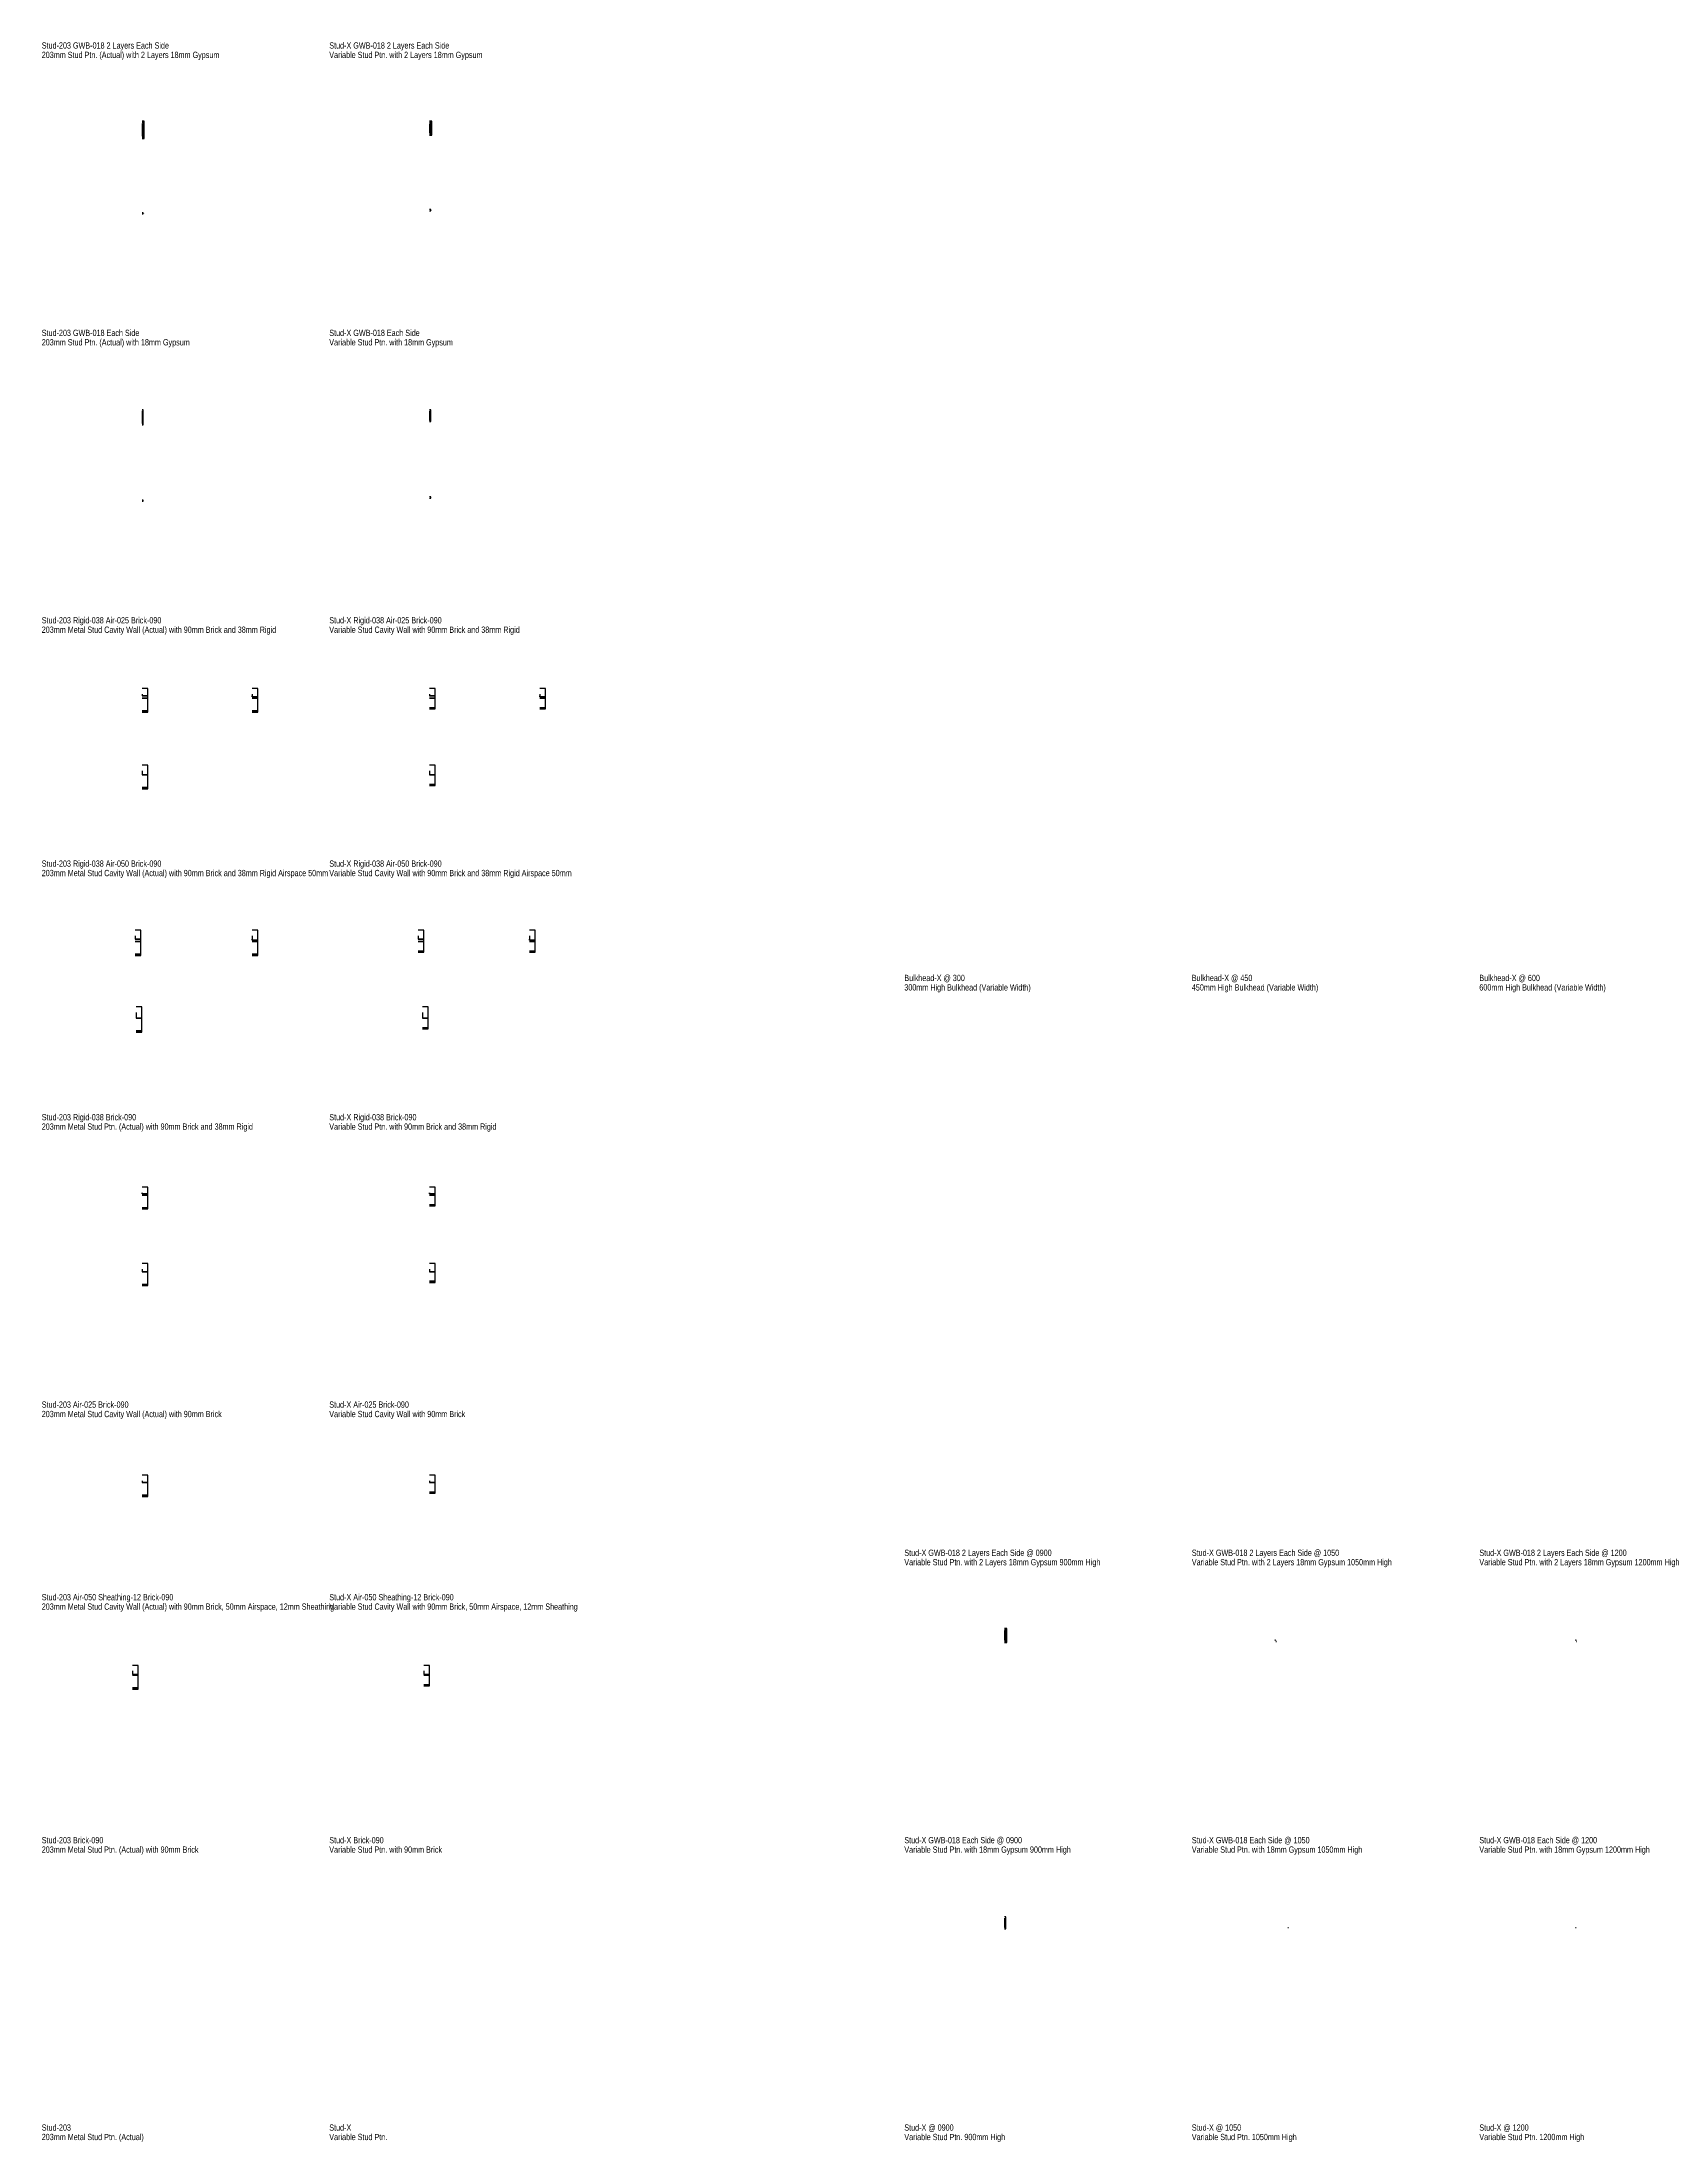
# Model space of a CAD drawing. Header units: millimetres. Extents: x -12127 to 41065, y -9187 to 28810.
# Drawn here: x 15305 to 41065, y -9187 to 24220 of the extents above; entities that cross this region are included whole.
import ezdxf

# ---------------------------------------------------------------- set-up
doc = ezdxf.new("R2010")
doc.units = ezdxf.units.MM
doc.header["$LTSCALE"] = 0.5
doc.linetypes.add('HIDDEN', pattern=[0.375, 0.25, -0.125])
doc.layers.add('X-WallDescriptions', color=5, linetype='HIDDEN')
doc.layers.add('X-WallEndcapPolylines', color=6, linetype='Continuous')
doc.styles.add('Title', font='ARIAL.TTF', dxfattribs={"width": 0.75})

msp = doc.modelspace()

# ---------------------------------------------------------------- linework, layer by layer
at = {"layer": 'X-WallEndcapPolylines'}
for points in [[(16896, 22943), (16914, 22943), (16914, 22704), (16932, 22704), (16932, 22961), (16896, 22961)], [(16896, 22925), (16896, 22722), (16914, 22722), (16914, 22943), (16896, 22943)], [(16896, 22704), (16914, 22704), (16914, 22722), (16896, 22722)], [(21468, 22943), (21486, 22943), (21486, 22755), (21504, 22755), (21504, 22961), (21468, 22961)], [(21468, 22925), (21468, 22773), (21486, 22773), (21486, 22943), (21468, 22943)], [(21468, 22755), (21486, 22755), (21486, 22773), (21468, 22773)], [(21468, 22737), (21504, 22737), (21504, 22755), (21468, 22755)], [(16896, 22686), (16932, 22686), (16932, 22704), (16896, 22704)], [(16896, 21485), (16914, 21485), (16914, 21503), (16896, 21503)], [(21468, 21536), (21486, 21536), (21486, 21554), (21468, 21554)], [(16896, 18353), (16896, 18150), (16914, 18150), (16914, 18371), (16896, 18371)], [(16896, 18132), (16914, 18132), (16914, 18150), (16896, 18150)], [(21468, 18353), (21468, 18201), (21486, 18201), (21486, 18371), (21468, 18371)], [(21468, 18183), (21486, 18183), (21486, 18201), (21468, 18201)], [(16896, 16913), (16914, 16913), (16914, 16931), (16896, 16931)], [(21468, 16964), (21486, 16964), (21486, 16982), (21468, 16982)], [(16896, 13844), (16896, 13819), (16986, 13819), (16986, 13934), (16896, 13934)], [(16896, 13781), (16986, 13781), (16986, 13819), (16896, 13819)], [(16896, 13578), (16986, 13578), (16986, 13781), (16896, 13781)], [(18649, 13844), (18649, 13801), (18739, 13801), (18739, 13934), (18649, 13934)], [(18649, 13781), (18739, 13781), (18739, 13801), (18649, 13801), (18649, 13819)], [(18649, 13578), (18739, 13578), (18739, 13781), (18649, 13781)], [(21468, 13844), (21468, 13819), (21558, 13819), (21558, 13934), (21468, 13934)], [(21468, 13781), (21558, 13781), (21558, 13819), (21468, 13819)], [(21468, 13629), (21558, 13629), (21558, 13781), (21468, 13781)], [(23221, 13844), (23221, 13801), (23311, 13801), (23311, 13934), (23221, 13934)], [(23221, 13781), (23311, 13781), (23311, 13801), (23221, 13801), (23221, 13819)], [(23221, 13629), (23311, 13629), (23311, 13781), (23221, 13781)], [(16896, 13560), (16986, 13560), (16986, 13578), (16896, 13578)], [(18649, 13560), (18739, 13560), (18739, 13578), (18649, 13578)], [(21468, 13611), (21558, 13611), (21558, 13629), (21468, 13629)], [(23221, 13611), (23311, 13611), (23311, 13629), (23221, 13629)], [(16896, 12625), (16896, 12562), (16986, 12562), (16986, 12715), (16896, 12715)], [(21468, 12625), (21468, 12562), (21558, 12562), (21558, 12715), (21468, 12715)], [(16896, 12359), (16986, 12359), (16986, 12562), (16896, 12562)], [(21468, 12410), (21558, 12410), (21558, 12562), (21468, 12562)], [(21468, 12392), (21558, 12392), (21558, 12410), (21468, 12410)], [(16896, 12341), (16986, 12341), (16986, 12359), (16896, 12359)], [(16787, 9999), (16787, 9949), (16877, 9949), (16877, 10089), (16787, 10089)], [(18647, 9999), (18647, 9931), (18737, 9931), (18737, 10089), (18647, 10089)], [(21288, 9999), (21288, 9949), (21378, 9949), (21378, 10089), (21288, 10089)], [(23057, 9999), (23057, 9931), (23147, 9931), (23147, 10089), (23057, 10089)], [(16787, 9911), (16877, 9911), (16877, 9949), (16787, 9949)], [(16787, 9708), (16877, 9708), (16877, 9911), (16787, 9911)], [(16787, 9690), (16877, 9690), (16877, 9708), (16787, 9708)], [(18647, 9911), (18737, 9911), (18737, 9931), (18647, 9931), (18647, 9949)], [(18647, 9708), (18737, 9708), (18737, 9911), (18647, 9911)], [(18647, 9690), (18737, 9690), (18737, 9708), (18647, 9708)], [(21288, 9911), (21378, 9911), (21378, 9949), (21288, 9949)], [(21288, 9758), (21378, 9758), (21378, 9911), (21288, 9911)], [(21288, 9740), (21378, 9740), (21378, 9758), (21288, 9758)], [(23057, 9911), (23147, 9911), (23147, 9931), (23057, 9931), (23057, 9949)], [(23057, 9758), (23147, 9758), (23147, 9911), (23057, 9911)], [(23057, 9740), (23147, 9740), (23147, 9758), (23057, 9758)], [(16802, 8780), (16802, 8692), (16892, 8692), (16892, 8870), (16802, 8870)], [(16802, 8489), (16892, 8489), (16892, 8692), (16802, 8692)], [(21354, 8780), (21354, 8692), (21444, 8692), (21444, 8870), (21354, 8870)], [(21354, 8539), (21444, 8539), (21444, 8692), (21354, 8692)], [(16802, 8471), (16892, 8471), (16892, 8489), (16802, 8489)], [(21354, 8521), (21444, 8521), (21444, 8539), (21354, 8539)], [(16896, 5915), (16896, 5897), (16986, 5897), (16986, 6005), (16896, 6005)], [(16896, 5877), (16986, 5877), (16986, 5897), (16896, 5897), (16896, 5915)], [(16896, 5674), (16986, 5674), (16986, 5877), (16896, 5877)], [(21468, 5915), (21468, 5897), (21558, 5897), (21558, 6005), (21468, 6005)], [(21468, 5877), (21558, 5877), (21558, 5897), (21468, 5897), (21468, 5915)], [(21468, 5724), (21558, 5724), (21558, 5877), (21468, 5877)], [(21468, 5706), (21558, 5706), (21558, 5724), (21468, 5724)], [(16896, 5656), (16986, 5656), (16986, 5674), (16896, 5674)], [(16896, 4696), (16896, 4658), (16986, 4658), (16986, 4786), (16896, 4786)], [(21468, 4696), (21468, 4658), (21558, 4658), (21558, 4786), (21468, 4786)], [(16896, 4455), (16986, 4455), (16986, 4658), (16896, 4658)], [(16896, 4437), (16986, 4437), (16986, 4455), (16896, 4455)], [(21468, 4505), (21558, 4505), (21558, 4658), (21468, 4658)], [(21468, 4487), (21558, 4487), (21558, 4505), (21468, 4505)], [(16896, 1330), (16896, 1305), (16986, 1305), (16986, 1420), (16896, 1420)], [(21468, 1330), (21468, 1305), (21558, 1305), (21558, 1420), (21468, 1420)], [(16896, 1102), (16986, 1102), (16986, 1305), (16896, 1305)], [(16896, 1084), (16986, 1084), (16986, 1102), (16896, 1102)], [(21468, 1152), (21558, 1152), (21558, 1305), (21468, 1305)], [(21468, 1134), (21558, 1134), (21558, 1152), (21468, 1152)], [(30612, -1034), (30630, -1034), (30630, -1223), (30648, -1223), (30648, -1016), (30612, -1016)], [(30612, -1052), (30612, -1205), (30630, -1205), (30630, -1034), (30612, -1034)], [(30612, -1223), (30630, -1223), (30630, -1205), (30612, -1205)], [(30612, -1241), (30648, -1241), (30648, -1223), (30612, -1223)], [(21376, -1691), (21376, -1748), (21466, -1748), (21466, -1608), (21376, -1608)], [(21376, -1760), (21466, -1760), (21466, -1748), (21376, -1748)], [(21376, -1912), (21466, -1912), (21466, -1760), (21376, -1760)], [(21376, -1930), (21466, -1930), (21466, -1912), (21376, -1912)], [(30612, -5624), (30612, -5777), (30630, -5777), (30630, -5606), (30612, -5606)], [(30612, -5795), (30630, -5795), (30630, -5777), (30612, -5777)]]:
    msp.add_lwpolyline(points, dxfattribs=at)
for points in [[(16896, 21724, 0, 0, 0), (16914, 21724, 0, 0, 0), (16914, 21485, 3, 3, 0), (16932, 21485, 0, 0, 0), (16932, 21742, 0, 0, 0), (16896, 21742, 0, 0, 0)], [(16896, 21706, 0, 0, 0), (16896, 21503, 2, 2, 0), (16914, 21503, 0, 0, 0), (16914, 21724, 0, 0, 0), (16896, 21724, 0, 0, 0)], [(21468, 21724, 0, 0, 0), (21486, 21724, 0, 0, 0), (21486, 21536, 3, 3, 0), (21504, 21536, 0, 0, 0), (21504, 21742, 0, 0, 0), (21468, 21742, 0, 0, 0)], [(21468, 21706, 0, 0, 0), (21468, 21554, 2, 2, 0), (21486, 21554, 0, 0, 0), (21486, 21724, 0, 0, 0), (21468, 21724, 0, 0, 0)], [(16896, 21467, 0, 0, 0), (16932, 21467, 0, 0, 0), (16932, 21485, 4, 4, 0), (16914, 21485, 0, 0, 0), (16896, 21485, 0, 0, 0)], [(21468, 21518, 0, 0, 0), (21504, 21518, 0, 0, 0), (21504, 21536, 4, 4, 0), (21486, 21536, 0, 0, 0), (21468, 21536, 0, 0, 0)], [(16896, 17134, 0, 0, 0), (16896, 16931, 2, 2, 0), (16914, 16931, 0, 0, 0), (16914, 17152, 0, 0, 0), (16896, 17152, 0, 0, 0)], [(21468, 17134, 0, 0, 0), (21468, 16982, 2, 2, 0), (21486, 16982, 0, 0, 0), (21486, 17152, 0, 0, 0), (21468, 17152, 0, 0, 0)], [(34904, -1034, 0, 0, 0), (34920, -1034, 0, 0, 0), (34920, -1223, 25.4, 25.4, 0), (34936, -1223, 0, 0, 0), (34936, -1016, 0, 0, 0), (34904, -1016, 0, 0, 0)], [(34904, -1052, 0, 0, 0), (34904, -1205, 25.4, 25.4, 0), (34920, -1205, 0, 0, 0), (34920, -1034, 0, 0, 0), (34904, -1034, 0, 0, 0)], [(34904, -1223, 0, 0, 0), (34920, -1223, 0, 0, 0), (34920, -1205, 25.4, 25.4, 0), (34904, -1205, 0, 0, 0)], [(34904, -1241, 0, 0, 0), (34936, -1241, 0, 0, 0), (34936, -1223, 25.4, 25.4, 0), (34920, -1223, 0, 0, 0), (34904, -1223, 0, 0, 0)], [(39685, -1034, 0, 0, 0), (39701, -1034, 0, 0, 0), (39701, -1223, 25.4, 25.4, 0), (39716, -1223, 0, 0, 0), (39716, -1016, 0, 0, 0), (39685, -1016, 0, 0, 0)], [(39685, -1052, 0, 0, 0), (39685, -1205, 25.4, 25.4, 0), (39701, -1205, 0, 0, 0), (39701, -1034, 0, 0, 0), (39685, -1034, 0, 0, 0)], [(39685, -1223, 0, 0, 0), (39701, -1223, 0, 0, 0), (39701, -1205, 25.4, 25.4, 0), (39685, -1205, 0, 0, 0)], [(39685, -1241, 0, 0, 0), (39716, -1241, 0, 0, 0), (39716, -1223, 25.4, 25.4, 0), (39701, -1223, 0, 0, 0), (39685, -1223, 0, 0, 0)], [(35113, -5624, 0, 0, 0), (35113, -5777, 25.4, 25.4, 0), (35129, -5777, 0, 0, 0), (35129, -5606, 0, 0, 0), (35113, -5606, 0, 0, 0)], [(39685, -5624, 0, 0, 0), (39685, -5777, 25.4, 25.4, 0), (39701, -5777, 0, 0, 0), (39701, -5606, 0, 0, 0), (39685, -5606, 0, 0, 0)], [(35113, -5795, 0, 0, 0), (35129, -5795, 0, 0, 0), (35129, -5777, 25.4, 25.4, 0), (35113, -5777, 0, 0, 0)], [(39685, -5795, 0, 0, 0), (39701, -5795, 0, 0, 0), (39701, -5777, 25.4, 25.4, 0), (39685, -5777, 0, 0, 0)]]:
    msp.add_lwpolyline(points, format="xyseb", dxfattribs=at)
at = {"layer": 'X-WallEndcapPolylines', "elevation": 1400}
for points in [[(16742, -1691), (16742, -1748), (16832, -1748), (16832, -1608), (16742, -1608)], [(16742, -1760), (16832, -1760), (16832, -1748), (16742, -1748)], [(16742, -1963), (16832, -1963), (16832, -1760), (16742, -1760)], [(16742, -1981), (16832, -1981), (16832, -1963), (16742, -1963)]]:
    msp.add_lwpolyline(points, dxfattribs=at)

# ---------------------------------------------------------------- texts
at = {"layer": 'X-WallDescriptions', "style": 'Title', "width": 0.75}
for s, p in [('Stud-203 GWB-018 2 Layers Each Side', (15301, 24115)), ('203mm Stud Ptn. (Actual) with 2 Layers 18mm Gypsum', (15301, 23965)), ('Variable Stud Ptn. with 2 Layers 18mm Gypsum', (19873, 23965)), ('Stud-X GWB-018 2 Layers Each Side', (19873, 24115)), ('Stud-203 GWB-018 Each Side', (15301, 19543)), ('203mm Stud Ptn. (Actual) with 18mm Gypsum', (15301, 19393)), ('Variable Stud Ptn. with 18mm Gypsum', (19873, 19393)), ('Stud-X GWB-018 Each Side', (19873, 19543)), ('Stud-203 Rigid-038 Air-025 Brick-090', (15301, 14971)), ('Stud-X Rigid-038 Air-025 Brick-090', (19873, 14971)), ('203mm Metal Stud Cavity Wall (Actual) with 90mm Brick and 38mm Rigid', (15301, 14821)), ('Variable Stud Cavity Wall with 90mm Brick and 38mm Rigid', (19873, 14821)), ('Stud-203 Rigid-038 Air-050 Brick-090', (15301, 11100)), ('203mm Metal Stud Cavity Wall (Actual) with 90mm Brick and 38mm Rigid Airspace 50mm', (15301, 10950)), ('Variable Stud Cavity Wall with 90mm Brick and 38mm Rigid Airspace 50mm', (19873, 10950)), ('Stud-X Rigid-038 Air-050 Brick-090', (19873, 11100)), ('Bulkhead-X @ 300', (29017, 9281)), ('Bulkhead-X @ 450', (33589, 9281)), ('Bulkhead-X @ 600', (38161, 9281)), ('300mm High Bulkhead (Variable Width)', (29017, 9131)), ('450mm High Bulkhead (Variable Width)', (33589, 9131)), ('600mm High Bulkhead (Variable Width)', (38161, 9131)), ('Stud-203 Rigid-038 Brick-090', (15301, 7066)), ('203mm Metal Stud Ptn. (Actual) with 90mm Brick and 38mm Rigid', (15301, 6916)), ('Variable Stud Ptn. with 90mm Brick and 38mm Rigid', (19873, 6916)), ('Stud-X Rigid-038 Brick-090', (19873, 7066)), ('Stud-203 Air-025 Brick-090', (15301, 2494)), ('203mm Metal Stud Cavity Wall (Actual) with 90mm Brick', (15301, 2344)), ('Variable Stud Cavity Wall with 90mm Brick', (19873, 2344)), ('Stud-X Air-025 Brick-090', (19873, 2494)), ('Variable Stud Ptn. with 2 Layers 18mm Gypsum 900mm High', (29017, -13)), ('Stud-X GWB-018 2 Layers Each Side @ 0900', (29017, 137)), ('Variable Stud Ptn. with 2 Layers 18mm Gypsum 1050mm High', (33589, -13)), ('Stud-X GWB-018 2 Layers Each Side @ 1050', (33589, 137)), ('Variable Stud Ptn. with 2 Layers 18mm Gypsum 1200mm High', (38161, -13)), ('Stud-X GWB-018 2 Layers Each Side @ 1200', (38161, 137)), ('Stud-203 Air-050 Sheathing-12 Brick-090', (15301, -570)), ('203mm Metal Stud Cavity Wall (Actual) with 90mm Brick, 50mm Airspace, 12mm Sheathing', (15301, -720)), ('Variable Stud Cavity Wall with 90mm Brick, 50mm Airspace, 12mm Sheathing', (19873, -720)), ('Stud-X Air-050 Sheathing-12 Brick-090', (19873, -570)), ('Stud-203 Brick-090', (15301, -4435)), ('Stud-X Brick-090', (19873, -4435)), ('Stud-X GWB-018 Each Side @ 0900', (29017, -4435)), ('Stud-X GWB-018 Each Side @ 1050', (33589, -4435)), ('Stud-X GWB-018 Each Side @ 1200', (38161, -4435)), ('203mm Metal Stud Ptn. (Actual) with 90mm Brick', (15301, -4585)), ('Variable Stud Ptn. with 90mm Brick', (19873, -4585)), ('Variable Stud Ptn. with 18mm Gypsum 900mm High', (29017, -4585)), ('Variable Stud Ptn. with 18mm Gypsum 1050mm High', (33589, -4585)), ('Variable Stud Ptn. with 18mm Gypsum 1200mm High', (38161, -4585)), ('Stud-203', (15301, -9007)), ('Stud-X', (19873, -9007)), ('Stud-X @ 0900', (29017, -9007)), ('Stud-X @ 1050', (33589, -9007)), ('Stud-X @ 1200', (38161, -9007)), ('203mm Metal Stud Ptn. (Actual)', (15301, -9157)), ('Variable Stud Ptn.', (19873, -9157)), ('Variable Stud Ptn. 900mm High', (29017, -9157)), ('Variable Stud Ptn. 1050mm High', (33589, -9157)), ('Variable Stud Ptn. 1200mm High', (38161, -9157))]:
    msp.add_text(s, height=100, dxfattribs=at).set_placement(p)

doc.saveas('drawing.dxf')
